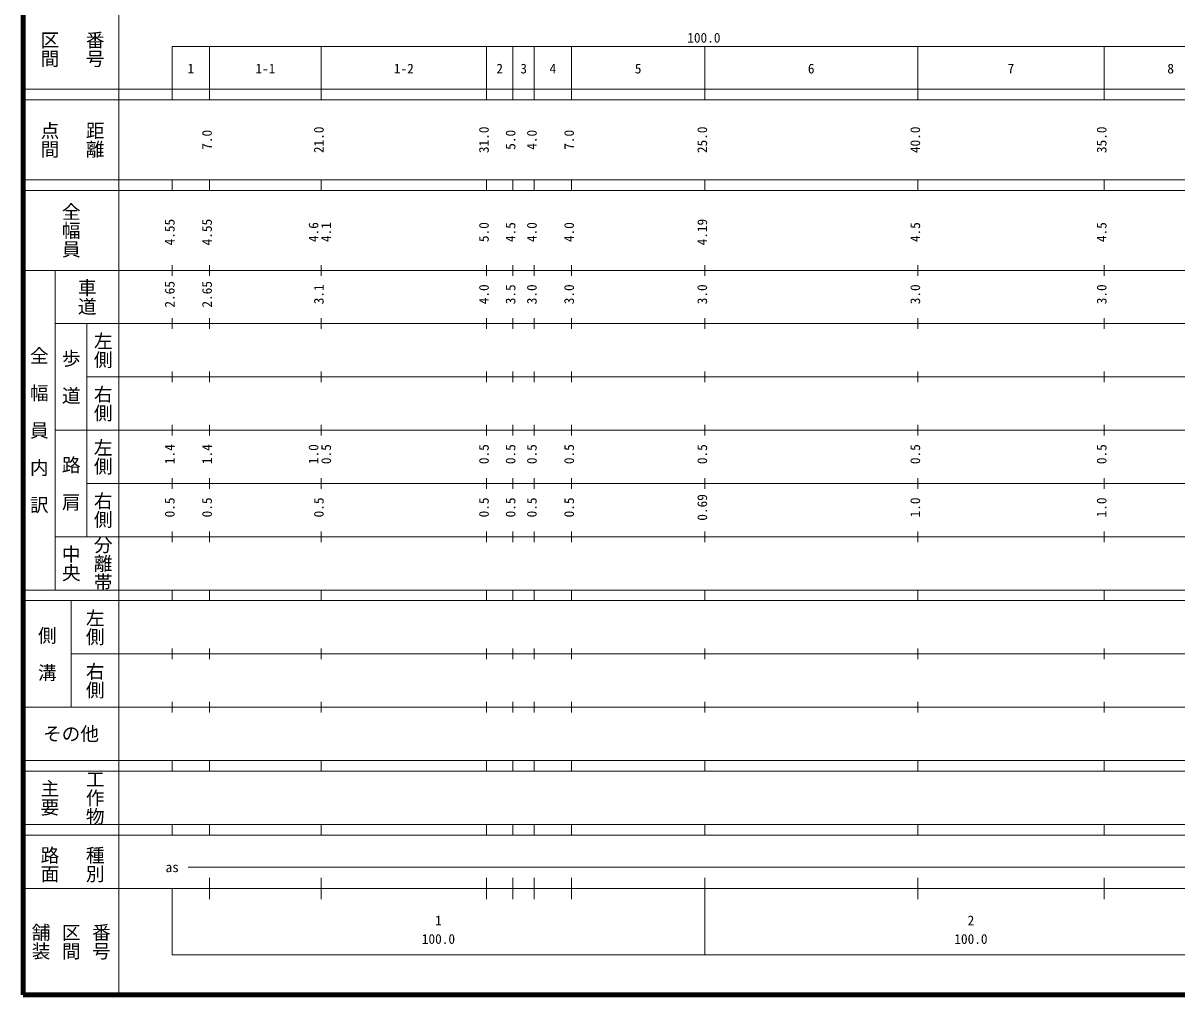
# Model space of a CAD drawing. Units: millimetres on the paper, enlarged 1000 times. Extents: x 40000 to 680000, y 20000 to 380000.
# Drawn here: x 40000 to 256680, y 20000 to 202409 of the extents above; entities that cross this region are included whole.
import ezdxf
from ezdxf.enums import TextEntityAlignment as Align

# ---------------------------------------------------------------- set-up
doc = ezdxf.new("R2010")
doc.units = ezdxf.units.MM
doc.header["$LTSCALE"] = 1000
doc.layers.add('M-TTL', color=2, linetype='Continuous', lineweight=140)
doc.layers.add('M-TTL-BAND', color=7, linetype='Continuous', lineweight=13)
doc.styles.add('@ＭＳ ゴシック', font='')
doc.styles.add('ＭＳ ゴシック', font='')
doc.styles.get('@ＭＳ ゴシック').set_extended_font_data('@MS Gothic')
doc.styles.get('ＭＳ ゴシック').set_extended_font_data('MS Gothic')

msp = doc.modelspace()

# ---------------------------------------------------------------- linework, layer by layer
at = {"layer": 'M-TTL'}
for p, q in [((40000, 380000), (40000, 20000)), ((40000, 20000), (680000, 20000))]:
    msp.add_line(p, q, dxfattribs=at)
at = {"layer": 'M-TTL-BAND'}
for p, q in [((58000, 370000), (58000, 20000)), ((68000, 198000), (579000, 198000)), ((68000, 198000), (68000, 188000)), ((75000, 188000), (75000, 198000)), ((96000, 188000), (96000, 198000)), ((127000, 188000), (127000, 198000)), ((132000, 188000), (132000, 198000)), ((136000, 188000), (136000, 198000)), ((143000, 188000), (143000, 198000)), ((168000, 188000), (168000, 198000)), ((208000, 188000), (208000, 198000)), ((243000, 188000), (243000, 198000)), ((40000, 190000), (579000, 190000)), ((40000, 188000), (579000, 188000)), ((40000, 173000), (579000, 173000)), ((68000, 171000), (68000, 173000)), ((75000, 171000), (75000, 173000)), ((96000, 171000), (96000, 173000)), ((127000, 171000), (127000, 173000)), ((132000, 171000), (132000, 173000)), ((136000, 171000), (136000, 173000)), ((143000, 171000), (143000, 173000)), ((168000, 171000), (168000, 173000)), ((208000, 171000), (208000, 173000)), ((243000, 171000), (243000, 173000)), ((40000, 171000), (579000, 171000)), ((68000, 155000), (68000, 157000)), ((75000, 155000), (75000, 157000)), ((96000, 155000), (96000, 157000)), ((127000, 155000), (127000, 157000)), ((132000, 155000), (132000, 157000)), ((136000, 155000), (136000, 157000)), ((143000, 155000), (143000, 157000)), ((168000, 155000), (168000, 157000)), ((208000, 155000), (208000, 157000)), ((243000, 155000), (243000, 157000)), ((40000, 156000), (579000, 156000)), ((46000, 96000), (46000, 156000)), ((46000, 146000), (579000, 146000)), ((52000, 146000), (52000, 106000)), ((68000, 145000), (68000, 147000)), ((75000, 145000), (75000, 147000)), ((96000, 145000), (96000, 147000)), ((127000, 145000), (127000, 147000)), ((132000, 145000), (132000, 147000)), ((136000, 145000), (136000, 147000)), ((143000, 145000), (143000, 147000)), ((168000, 145000), (168000, 147000)), ((208000, 145000), (208000, 147000)), ((243000, 145000), (243000, 147000)), ((68000, 135000), (68000, 137000)), ((75000, 135000), (75000, 137000)), ((96000, 135000), (96000, 137000)), ((127000, 135000), (127000, 137000)), ((132000, 135000), (132000, 137000)), ((136000, 135000), (136000, 137000)), ((143000, 135000), (143000, 137000)), ((168000, 135000), (168000, 137000)), ((208000, 135000), (208000, 137000)), ((243000, 135000), (243000, 137000)), ((52000, 136000), (579000, 136000)), ((46000, 126000), (579000, 126000)), ((68000, 125000), (68000, 127000)), ((75000, 125000), (75000, 127000)), ((96000, 125000), (96000, 127000)), ((127000, 125000), (127000, 127000)), ((132000, 125000), (132000, 127000)), ((136000, 125000), (136000, 127000)), ((143000, 125000), (143000, 127000)), ((168000, 125000), (168000, 127000)), ((208000, 125000), (208000, 127000)), ((243000, 125000), (243000, 127000)), ((52000, 116000), (579000, 116000)), ((68000, 115000), (68000, 117000)), ((75000, 115000), (75000, 117000)), ((96000, 115000), (96000, 117000)), ((127000, 115000), (127000, 117000)), ((132000, 115000), (132000, 117000)), ((136000, 115000), (136000, 117000)), ((143000, 115000), (143000, 117000)), ((168000, 115000), (168000, 117000)), ((208000, 115000), (208000, 117000)), ((243000, 115000), (243000, 117000)), ((68000, 105000), (68000, 107000)), ((75000, 105000), (75000, 107000)), ((96000, 105000), (96000, 107000)), ((127000, 105000), (127000, 107000)), ((132000, 105000), (132000, 107000)), ((136000, 105000), (136000, 107000)), ((143000, 105000), (143000, 107000)), ((168000, 105000), (168000, 107000)), ((208000, 105000), (208000, 107000)), ((243000, 105000), (243000, 107000)), ((46000, 106000), (579000, 106000)), ((40000, 96000), (579000, 96000)), ((68000, 94000), (68000, 96000)), ((75000, 94000), (75000, 96000)), ((96000, 94000), (96000, 96000)), ((127000, 94000), (127000, 96000)), ((132000, 94000), (132000, 96000)), ((136000, 94000), (136000, 96000)), ((143000, 94000), (143000, 96000)), ((168000, 94000), (168000, 96000)), ((208000, 94000), (208000, 96000)), ((243000, 94000), (243000, 96000)), ((40000, 94000), (579000, 94000)), ((49000, 94000), (49000, 74000)), ((68000, 83000), (68000, 85000)), ((75000, 83000), (75000, 85000)), ((96000, 83000), (96000, 85000)), ((127000, 83000), (127000, 85000)), ((132000, 83000), (132000, 85000)), ((136000, 83000), (136000, 85000)), ((143000, 83000), (143000, 85000)), ((168000, 83000), (168000, 85000)), ((208000, 83000), (208000, 85000)), ((243000, 83000), (243000, 85000)), ((49000, 84000), (579000, 84000)), ((40000, 74000), (579000, 74000)), ((68000, 73000), (68000, 75000)), ((75000, 73000), (75000, 75000)), ((96000, 73000), (96000, 75000)), ((127000, 73000), (127000, 75000)), ((132000, 73000), (132000, 75000)), ((136000, 73000), (136000, 75000)), ((143000, 73000), (143000, 75000)), ((168000, 73000), (168000, 75000)), ((208000, 73000), (208000, 75000)), ((243000, 73000), (243000, 75000)), ((40000, 64000), (579000, 64000)), ((68000, 62000), (68000, 64000)), ((75000, 62000), (75000, 64000)), ((96000, 62000), (96000, 64000)), ((127000, 62000), (127000, 64000)), ((132000, 62000), (132000, 64000)), ((136000, 62000), (136000, 64000)), ((143000, 62000), (143000, 64000)), ((168000, 62000), (168000, 64000)), ((208000, 62000), (208000, 64000)), ((243000, 62000), (243000, 64000)), ((40000, 62000), (579000, 62000)), ((40000, 52000), (579000, 52000)), ((40000, 50000), (579000, 50000)), ((68000, 50000), (68000, 52000)), ((75000, 50000), (75000, 52000)), ((96000, 50000), (96000, 52000)), ((127000, 50000), (127000, 52000)), ((132000, 50000), (132000, 52000)), ((136000, 50000), (136000, 52000)), ((143000, 50000), (143000, 52000)), ((168000, 50000), (168000, 52000)), ((208000, 50000), (208000, 52000)), ((243000, 50000), (243000, 52000)), ((71000, 44000), (548800, 44000)), ((75000, 38000), (75000, 42000)), ((96000, 38000), (96000, 42000)), ((127000, 38000), (127000, 42000)), ((132000, 38000), (132000, 42000)), ((136000, 38000), (136000, 42000)), ((143000, 38000), (143000, 42000)), ((168000, 27500), (168000, 42000)), ((208000, 38000), (208000, 42000)), ((243000, 38000), (243000, 42000)), ((40000, 40000), (579000, 40000)), ((68000, 40000), (68000, 27500)), ((68000, 27500), (579000, 27500))]:
    msp.add_line(p, q, dxfattribs=at)

# ---------------------------------------------------------------- texts
at = {"layer": 'M-TTL-BAND', "style": '@ＭＳ ゴシック'}
for s, p in [('区間', (45000, 197500)), ('番号', (53500, 197500)), ('点間', (45000, 180500)), ('距離', (53500, 180500)), ('全幅員', (49000, 163500)), ('車道', (52000, 151000)), ('左側', (55000, 141000)), ('全\u3000幅\u3000員\u3000内\u3000訳', (43000, 126000)), ('歩\u3000道', (49000, 136000)), ('右側', (55000, 131000)), ('左側', (55000, 121000)), ('路\u3000肩', (49000, 116000)), ('右側', (55000, 111000)), ('中央', (49000, 101000)), ('分離帯', (55000, 101000)), ('左側', (53500, 89000)), ('側\u3000溝', (44500, 84000)), ('右側', (53500, 79000)), ('工作物', (53500, 57000)), ('主要', (45000, 57000)), ('路面', (45000, 44500)), ('種別', (53500, 44500)), ('舗装', (43333, 30000)), ('区間', (49000, 30000)), ('番号', (54667, 30000))]:
    msp.add_text(s, height=2566, rotation=270, dxfattribs=at).set_placement(p, align=Align.MIDDLE_CENTER)
at = {"layer": 'M-TTL-BAND', "style": 'ＭＳ ゴシック'}
for s, p in [('100.0', (167844, 198195)), ('1', (71500, 192405)), ('1-1', (85500, 192405)), ('1-2', (111500, 192405)), ('2', (129500, 192405)), ('3', (134000, 192405)), ('4', (139500, 192405)), ('5', (155500, 192405)), ('6', (188000, 192405)), ('7', (225500, 192405)), ('8', (255500, 192405)), ('as', (68000, 42500)), ('1', (118000, 32523)), ('2', (218000, 32523)), ('100.0', (118000, 29033)), ('100.0', (218000, 29033))]:
    msp.add_text(s, height=1833, dxfattribs=at).set_placement(p, align=Align.BOTTOM_CENTER)
for s, p in [('7.0', (76000, 180500)), ('21.0', (97000, 180500)), ('31.0', (128000, 180500)), ('5.0', (133000, 180500)), ('4.0', (137000, 180500)), ('7.0', (144000, 180500)), ('25.0', (169000, 180500)), ('40.0', (209000, 180500)), ('35.0', (244000, 180500)), ('4.55', (69000, 163174)), ('4.55', (76000, 163174)), ('4.6', (96000, 163174)), ('4.1', (98370, 163174)), ('5.0', (128000, 163174)), ('4.5', (133000, 163174)), ('4.0', (137000, 163174)), ('4.0', (144000, 163174)), ('4.19', (169000, 163174)), ('4.5', (209000, 163174)), ('4.5', (244000, 163174)), ('2.65', (69000, 151500)), ('2.65', (76000, 151500)), ('3.1', (97000, 151500)), ('4.0', (128000, 151500)), ('3.5', (133000, 151500)), ('3.0', (137000, 151500)), ('3.0', (144000, 151500)), ('3.0', (169000, 151500)), ('3.0', (209000, 151500)), ('3.0', (244000, 151500)), ('1.4', (69000, 121500)), ('1.4', (76000, 121500)), ('1.0', (96000, 121500)), ('0.5', (98370, 121500)), ('0.5', (128000, 121500)), ('0.5', (133000, 121500)), ('0.5', (137000, 121500)), ('0.5', (144000, 121500)), ('0.5', (169000, 121500)), ('0.5', (209000, 121500)), ('0.5', (244000, 121500)), ('0.5', (69000, 111500)), ('0.5', (76000, 111500)), ('0.5', (97000, 111500)), ('0.5', (128000, 111500)), ('0.5', (133000, 111500)), ('0.5', (137000, 111500)), ('0.5', (144000, 111500)), ('0.69', (169000, 111500)), ('1.0', (209000, 111500)), ('1.0', (244000, 111500))]:
    msp.add_text(s, height=1833, rotation=90, dxfattribs=at).set_placement(p, align=Align.BOTTOM_CENTER)
msp.add_text('その他', height=2566, dxfattribs=at).set_placement((49000, 69000), align=Align.MIDDLE_CENTER)

doc.saveas('drawing.dxf')
